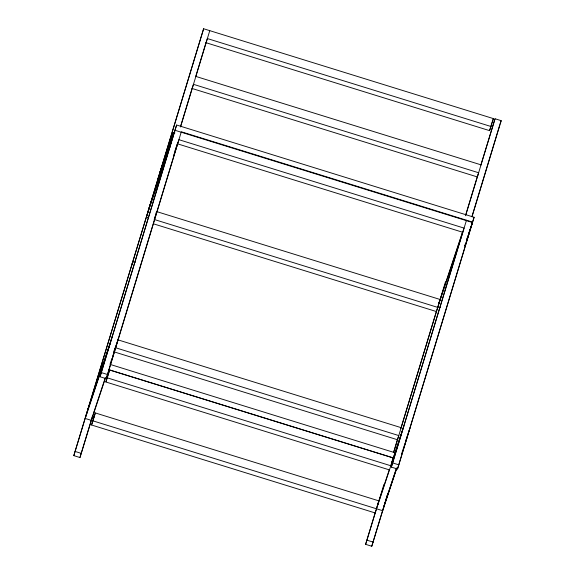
<?xml version="1.0" encoding="UTF-8"?>
<svg xmlns="http://www.w3.org/2000/svg" width="575" height="575" viewBox="0 0 575 575"><rect width="100%" height="100%" fill="white"/><g stroke="black" fill="none" stroke-linecap="round" stroke-linejoin="round"><path stroke-width="0.86" d="M93.869 412.146L79.961 457.535L73.808 455.63L203.622 28.75L493.379 118.601L489.598 130.647L205.994 42.708L207.374 38.561L490.978 126.5M73.808 455.63L203.622 28.75M158.456 179.695L167.26 150.722M159.836 175.548L168.64 146.575L170.178 147.049M174.908 132.918L173.204 132.394L157.83 179.062M101.897 367.626L103.5 362.358L87.81 409.537M468.431 234.758L472.636 222.115L181.319 131.783L107.568 374.533L106.188 378.681L100.028 376.769L173.657 134.449M100.028 376.769L176.633 125.027L474.109 217.271L397.505 469.013L391.352 467.101L462.76 232.077M79.961 457.535L92.489 416.293M180.464 126.744L192.208 88.083M195.867 76.051L206.044 42.543M180.536 126.888L209.774 30.662M401.379 434.089L375.159 512.943L91.554 425.004L95.335 412.951L378.939 500.89L389.383 469.48M91.554 425.004L95.335 412.951M154.366 218.658L155.085 216.286M155.566 214.705L156.285 212.333M106.188 378.681L177.718 143.232M105.858 381.98L109.638 369.926L393.25 457.865L390.849 465.772L107.237 377.832L105.858 381.98L389.469 469.919M107.237 377.832L109.638 369.926M489.598 130.647L491.762 123.539M388.017 493.177L371.773 546.25L365.621 544.338L375.267 512.584M377.078 506.625L378.393 502.284M393.523 452.503L397.433 439.631M400.825 428.468L436.288 311.736M438.632 304.01L439.94 299.719M465.757 214.748L477.753 175.267M480.88 164.968L495.039 118.759L501.192 120.664L471.989 216.797M365.621 544.338L383.949 484.402M393.595 452.64L445.488 281.836M465.57 215.747L495.039 118.759M391.352 467.101L466.483 220.211M371.773 546.25L387.421 494.752M471.91 216.66L499.812 124.818M397.505 469.013L471.256 226.27M159.433 173.794L173.204 132.394M149.033 208.035L176.633 125.027M147.43 213.303L175.037 130.295L472.506 222.539L466.591 240.328M171.257 142.348L146.409 217.055L148.717 217.774M131.423 265.981L132.803 261.833L135.111 262.552M86.207 414.805L112.463 335.857M110.062 343.757L85.215 418.463L91.375 420.368L105.491 377.926M175.008 150.787L177.553 143.146M173.456 156.141L177.409 144.26M114.073 350.951L114.899 348.457M93.775 412.469L105.347 377.66M114.102 351.347L118.615 337.762M110.005 364.342L111.981 358.397M112.549 356.701L116.215 345.668M491.999 122.748L493.379 118.601M438.747 303.636L440.127 299.489L156.522 211.542M440.256 299.065L462.559 231.998M500.092 123.984L501.192 120.664M377.832 504.21L378.659 501.723M391.359 463.536L403.779 426.19M466.505 240.142L467.913 235.908M469.042 232.516L474.109 217.271M464.765 245.791L465.613 243.247M464.902 246.057L468.855 234.169M385.566 500.933L396.211 468.92M383.683 507.042L396.671 467.993M405.706 440.831L409.939 428.095M396.808 468.258L382.691 510.701L92.934 420.857M401.609 453.826L407.538 435.994M195.867 76.432L481.038 164.853M462.702 232.264L177.538 143.836L178.918 139.689L464.082 228.11L437.855 306.964L440.162 307.683M154.122 219.449L437.726 307.388L436.346 311.535L153.597 223.862M117.58 339.732L401.185 427.671M115.18 347.631L398.784 435.57L397.404 439.724L113.8 351.778M110.357 364.485L394.975 452.741M108.761 369.754L393.372 458.009M101.408 372.622L107.568 374.533M392.732 462.954L398.885 464.859M92.208 416.659L93.926 417.191M367.001 540.191L373.153 542.103M75.188 451.476L81.341 453.387M193.466 84.331L192.086 88.478L477.25 176.906L478.637 172.752L193.466 84.331"/></g></svg>
